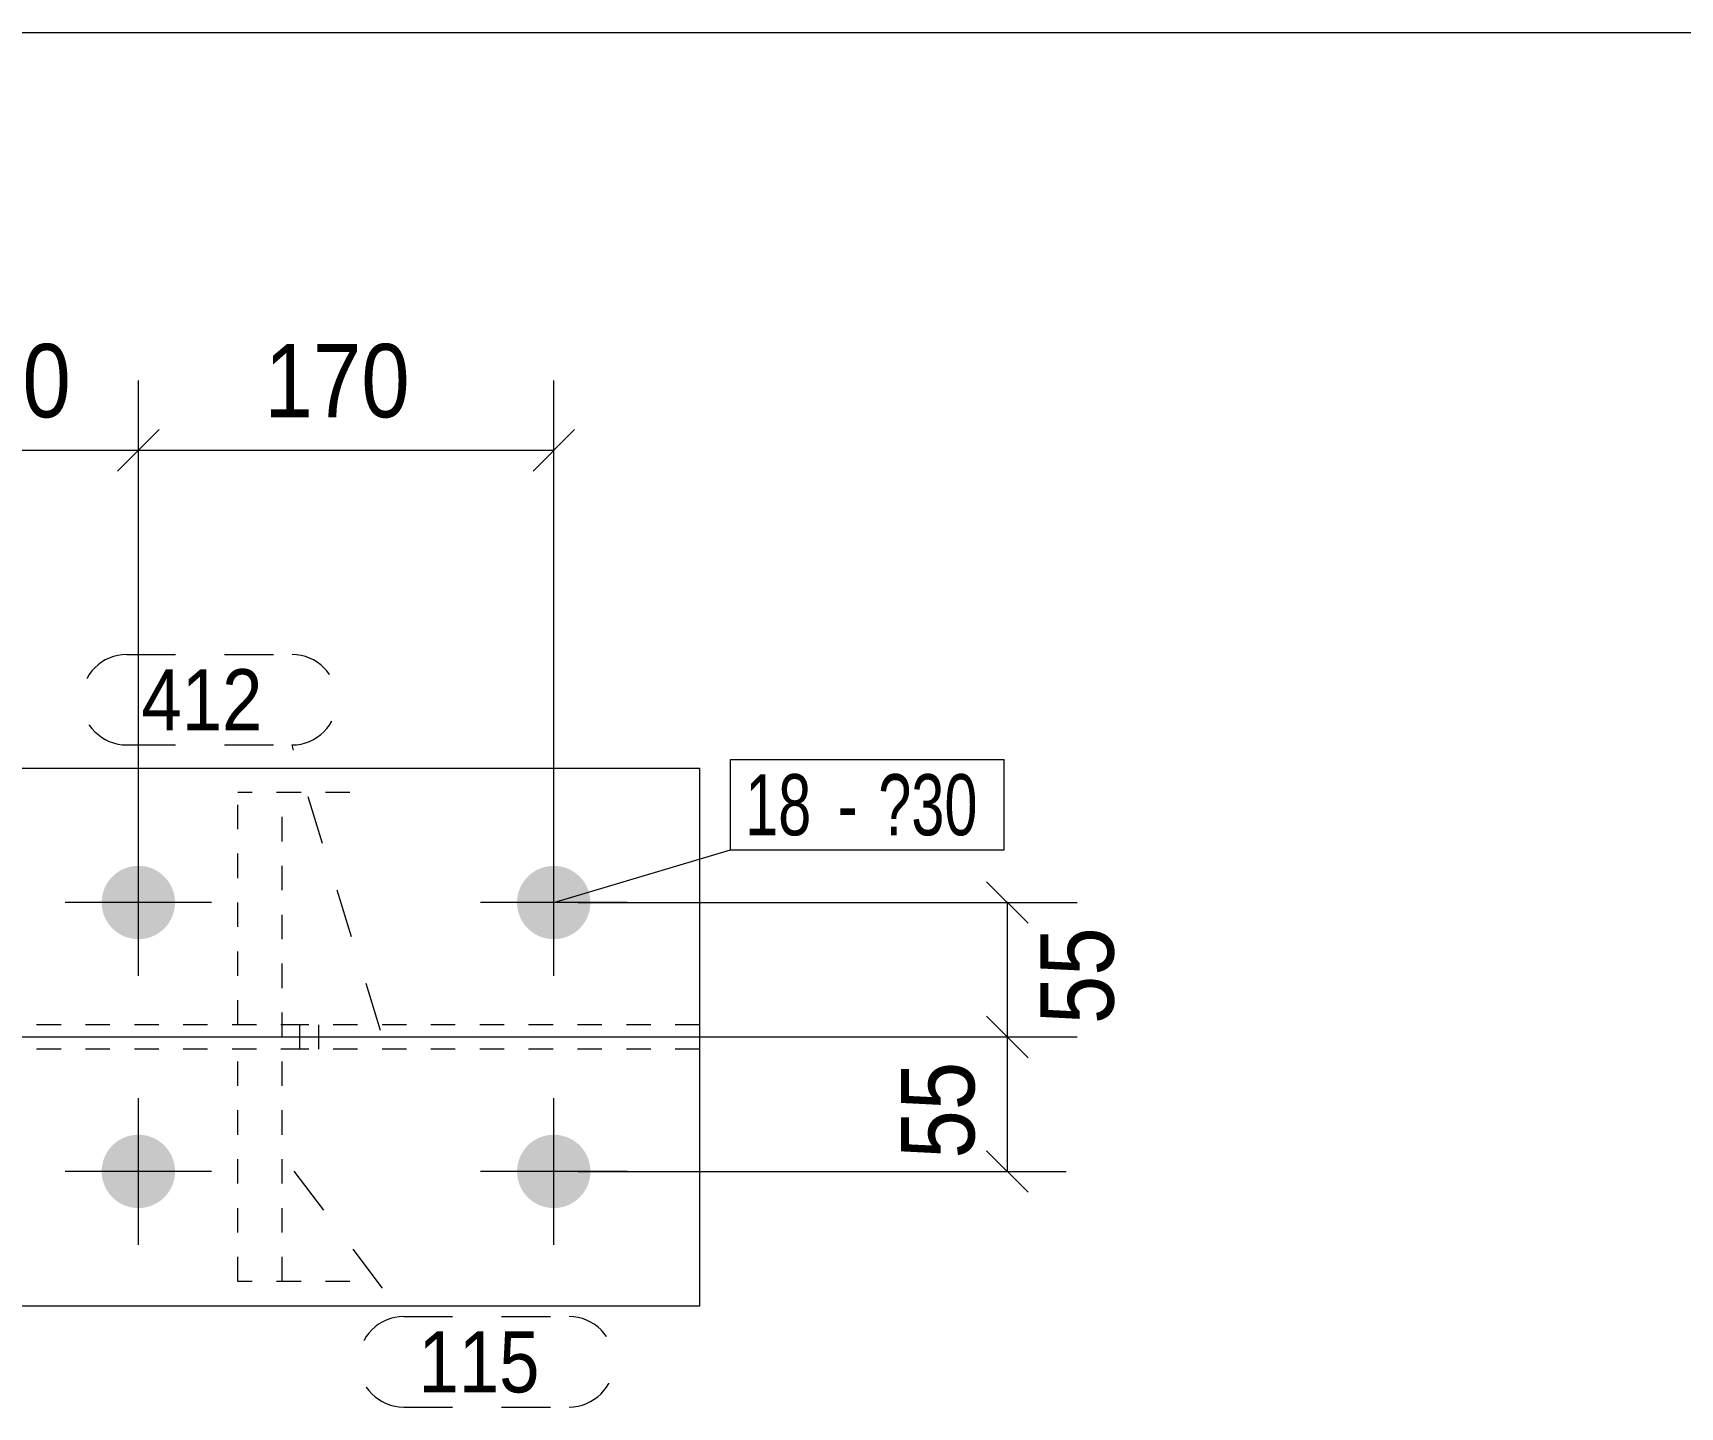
# Model space of a CAD drawing. Header units: millimetres. Extents: x 2 to 579, y 1 to 825.
# Drawn here: x 315.6 to 383, y 768.8 to 825 of the extents above; entities that cross this region are included whole.
import ezdxf

# ---------------------------------------------------------------- set-up
doc = ezdxf.new("R2010")
doc.units = ezdxf.units.MM
for name, pattern in [('XKITLINE00', [0]), ('XKITLINE01', [4, 1, -1, 1, -1]), ('XKITLINE02', [4, 2, -2]), ('XKITLINE03', [6, 3, -1, 1, -1])]:
    doc.linetypes.add(name, pattern=pattern)
for name, color, linetype, lineweight in [('Bolt', 3, 'Continuous', 0), ('BoltMark', 7, 'Continuous', 0), ('Dimensions', 7, 'Continuous', 0), ('DrawingSheet', 5, 'Continuous', 0), ('Part', 2, 'Continuous', 0), ('PartMark', 7, 'Continuous', 0)]:
    doc.layers.add(name, color=color, linetype=linetype, lineweight=lineweight)
doc.styles.add('ARIAL', font='ARIAL.TTF')
doc.styles.add('ARIAL_NARROW', font='ARIALN.TTF')

# ---------------------------------------------------------------- blocks, each defined once
blk = doc.blocks.new('*A79')
at = {"layer": 'Bolt'}
for points in [[(319.881, 787.928), (319.844, 787.929), (319.807, 787.932), (319.771, 787.935), (319.734, 787.939), (319.698, 787.944), (319.661, 787.95), (319.625, 787.957), (319.589, 787.964), (319.553, 787.973), (319.518, 787.982), (319.482, 787.992), (319.447, 788.003), (319.412, 788.015), (319.378, 788.028), (319.344, 788.042), (319.31, 788.056), (319.276, 788.072), (319.243, 788.088), (319.211, 788.105), (319.178, 788.123), (319.147, 788.141), (319.115, 788.16), (319.084, 788.18), (319.054, 788.201), (319.024, 788.223), (318.995, 788.245), (318.966, 788.268), (318.938, 788.292), (318.91, 788.316), (318.883, 788.341), (318.857, 788.367), (318.831, 788.393), (318.806, 788.42), (318.782, 788.448), (318.758, 788.476), (318.735, 788.505), (318.713, 788.534), (318.691, 788.564), (318.67, 788.594), (318.65, 788.625), (318.631, 788.657), (318.613, 788.688), (318.595, 788.721), (318.578, 788.753), (318.562, 788.786), (318.546, 788.82), (318.532, 788.854), (318.518, 788.888), (318.505, 788.922), (318.493, 788.957), (318.482, 788.992), (318.472, 789.028), (318.463, 789.063), (318.454, 789.099), (318.447, 789.135), (318.44, 789.171), (318.434, 789.208), (318.429, 789.244), (318.425, 789.281), (318.422, 789.317), (318.419, 789.354), (318.418, 789.391), (318.418, 789.428), (318.418, 789.464), (318.419, 789.501), (318.422, 789.538), (318.425, 789.575), (318.429, 789.611), (318.434, 789.648), (318.44, 789.684), (318.447, 789.72), (318.454, 789.756), (318.463, 789.792), (318.472, 789.828), (318.482, 789.863), (318.493, 789.898), (318.505, 789.933), (318.518, 789.968), (318.532, 790.002), (318.546, 790.036), (318.562, 790.069), (318.578, 790.102), (318.595, 790.135), (318.613, 790.167), (318.631, 790.199), (318.65, 790.23), (318.67, 790.261), (318.691, 790.291), (318.713, 790.321), (318.735, 790.351), (318.758, 790.379), (318.782, 790.407), (318.806, 790.435), (318.831, 790.462), (318.857, 790.488), (318.883, 790.514), (318.91, 790.539), (318.938, 790.563), (318.966, 790.587), (318.995, 790.61), (319.024, 790.632), (319.054, 790.654), (319.084, 790.675), (319.115, 790.695), (319.147, 790.714), (319.178, 790.733), (319.211, 790.751), (319.243, 790.768), (319.276, 790.784), (319.31, 790.799), (319.344, 790.814), (319.378, 790.827), (319.412, 790.84), (319.447, 790.852), (319.482, 790.863), (319.518, 790.873), (319.553, 790.883), (319.589, 790.891), (319.625, 790.899), (319.661, 790.906), (319.698, 790.911), (319.734, 790.916), (319.771, 790.92), (319.807, 790.924), (319.844, 790.926), (319.881, 790.927), (319.918, 790.928), (319.954, 790.927), (319.991, 790.926), (320.028, 790.924), (320.065, 790.92), (320.101, 790.916), (320.138, 790.911), (320.174, 790.906), (320.21, 790.899), (320.246, 790.891), (320.282, 790.883), (320.318, 790.873), (320.353, 790.863), (320.388, 790.852), (320.423, 790.84), (320.458, 790.827), (320.492, 790.814), (320.526, 790.799), (320.559, 790.784), (320.592, 790.768), (320.625, 790.751), (320.657, 790.733), (320.689, 790.714), (320.72, 790.695), (320.751, 790.675), (320.781, 790.654), (320.811, 790.632), (320.841, 790.61), (320.869, 790.587), (320.897, 790.563), (320.925, 790.539), (320.952, 790.514), (320.978, 790.488), (321.004, 790.462), (321.029, 790.435), (321.053, 790.407), (321.077, 790.379), (321.1, 790.351), (321.122, 790.321), (321.144, 790.291), (321.165, 790.261), (321.185, 790.23), (321.204, 790.199), (321.223, 790.167), (321.241, 790.135), (321.258, 790.102), (321.274, 790.069), (321.289, 790.036), (321.303, 790.002), (321.317, 789.968), (321.33, 789.933), (321.342, 789.898), (321.353, 789.863), (321.363, 789.828), (321.373, 789.792), (321.381, 789.756), (321.389, 789.72), (321.396, 789.684), (321.401, 789.648), (321.406, 789.611), (321.41, 789.575), (321.414, 789.538), (321.416, 789.501), (321.417, 789.464), (321.418, 789.428), (321.417, 789.391), (321.416, 789.354), (321.414, 789.317), (321.41, 789.281), (321.406, 789.244), (321.401, 789.208), (321.396, 789.171), (321.389, 789.135), (321.381, 789.099), (321.373, 789.063), (321.363, 789.028), (321.353, 788.992), (321.342, 788.957), (321.33, 788.922), (321.317, 788.888), (321.303, 788.854), (321.289, 788.82), (321.274, 788.786), (321.258, 788.753), (321.241, 788.721), (321.223, 788.688), (321.204, 788.657), (321.185, 788.625), (321.165, 788.594), (321.144, 788.564), (321.122, 788.534), (321.1, 788.505), (321.077, 788.476), (321.053, 788.448), (321.029, 788.42), (321.004, 788.393), (320.978, 788.367), (320.952, 788.341), (320.925, 788.316), (320.897, 788.292), (320.869, 788.268), (320.841, 788.245), (320.811, 788.223), (320.781, 788.201), (320.751, 788.18), (320.72, 788.16), (320.689, 788.141), (320.657, 788.123), (320.625, 788.105), (320.592, 788.088), (320.559, 788.072), (320.526, 788.056), (320.492, 788.042), (320.458, 788.028), (320.423, 788.015), (320.388, 788.003), (320.353, 787.992), (320.318, 787.982), (320.282, 787.973), (320.246, 787.964), (320.21, 787.957), (320.174, 787.95), (320.138, 787.944), (320.101, 787.939), (320.065, 787.935), (320.028, 787.932), (319.991, 787.929), (319.954, 787.928), (319.918, 787.928)], [(336.881, 787.928), (336.844, 787.929), (336.807, 787.932), (336.771, 787.935), (336.734, 787.939), (336.698, 787.944), (336.661, 787.95), (336.625, 787.957), (336.589, 787.964), (336.553, 787.973), (336.518, 787.982), (336.482, 787.992), (336.447, 788.003), (336.412, 788.015), (336.378, 788.028), (336.344, 788.042), (336.31, 788.056), (336.276, 788.072), (336.243, 788.088), (336.211, 788.105), (336.178, 788.123), (336.147, 788.141), (336.115, 788.16), (336.084, 788.18), (336.054, 788.201), (336.024, 788.223), (335.995, 788.245), (335.966, 788.268), (335.938, 788.292), (335.91, 788.316), (335.883, 788.341), (335.857, 788.367), (335.831, 788.393), (335.806, 788.42), (335.782, 788.448), (335.758, 788.476), (335.735, 788.505), (335.713, 788.534), (335.691, 788.564), (335.67, 788.594), (335.65, 788.625), (335.631, 788.657), (335.613, 788.688), (335.595, 788.721), (335.578, 788.753), (335.562, 788.786), (335.546, 788.82), (335.532, 788.854), (335.518, 788.888), (335.505, 788.922), (335.493, 788.957), (335.482, 788.992), (335.472, 789.028), (335.463, 789.063), (335.454, 789.099), (335.447, 789.135), (335.44, 789.171), (335.434, 789.208), (335.429, 789.244), (335.425, 789.281), (335.422, 789.317), (335.419, 789.354), (335.418, 789.391), (335.418, 789.428), (335.418, 789.464), (335.419, 789.501), (335.422, 789.538), (335.425, 789.575), (335.429, 789.611), (335.434, 789.648), (335.44, 789.684), (335.447, 789.72), (335.454, 789.756), (335.463, 789.792), (335.472, 789.828), (335.482, 789.863), (335.493, 789.898), (335.505, 789.933), (335.518, 789.968), (335.532, 790.002), (335.546, 790.036), (335.562, 790.069), (335.578, 790.102), (335.595, 790.135), (335.613, 790.167), (335.631, 790.199), (335.65, 790.23), (335.67, 790.261), (335.691, 790.291), (335.713, 790.321), (335.735, 790.351), (335.758, 790.379), (335.782, 790.407), (335.806, 790.435), (335.831, 790.462), (335.857, 790.488), (335.883, 790.514), (335.91, 790.539), (335.938, 790.563), (335.966, 790.587), (335.995, 790.61), (336.024, 790.632), (336.054, 790.654), (336.084, 790.675), (336.115, 790.695), (336.147, 790.714), (336.178, 790.733), (336.211, 790.751), (336.243, 790.768), (336.276, 790.784), (336.31, 790.799), (336.344, 790.814), (336.378, 790.827), (336.412, 790.84), (336.447, 790.852), (336.482, 790.863), (336.518, 790.873), (336.553, 790.883), (336.589, 790.891), (336.625, 790.899), (336.661, 790.906), (336.698, 790.911), (336.734, 790.916), (336.771, 790.92), (336.807, 790.924), (336.844, 790.926), (336.881, 790.927), (336.918, 790.928), (336.954, 790.927), (336.991, 790.926), (337.028, 790.924), (337.065, 790.92), (337.101, 790.916), (337.138, 790.911), (337.174, 790.906), (337.21, 790.899), (337.246, 790.891), (337.282, 790.883), (337.318, 790.873), (337.353, 790.863), (337.388, 790.852), (337.423, 790.84), (337.458, 790.827), (337.492, 790.814), (337.526, 790.799), (337.559, 790.784), (337.592, 790.768), (337.625, 790.751), (337.657, 790.733), (337.689, 790.714), (337.72, 790.695), (337.751, 790.675), (337.781, 790.654), (337.811, 790.632), (337.841, 790.61), (337.869, 790.587), (337.897, 790.563), (337.925, 790.539), (337.952, 790.514), (337.978, 790.488), (338.004, 790.462), (338.029, 790.435), (338.053, 790.407), (338.077, 790.379), (338.1, 790.351), (338.122, 790.321), (338.144, 790.291), (338.165, 790.261), (338.185, 790.23), (338.204, 790.199), (338.223, 790.167), (338.241, 790.135), (338.258, 790.102), (338.274, 790.069), (338.289, 790.036), (338.303, 790.002), (338.317, 789.968), (338.33, 789.933), (338.342, 789.898), (338.353, 789.863), (338.363, 789.828), (338.373, 789.792), (338.381, 789.756), (338.389, 789.72), (338.396, 789.684), (338.401, 789.648), (338.406, 789.611), (338.41, 789.575), (338.414, 789.538), (338.416, 789.501), (338.417, 789.464), (338.418, 789.428), (338.417, 789.391), (338.416, 789.354), (338.414, 789.317), (338.41, 789.281), (338.406, 789.244), (338.401, 789.208), (338.396, 789.171), (338.389, 789.135), (338.381, 789.099), (338.373, 789.063), (338.363, 789.028), (338.353, 788.992), (338.342, 788.957), (338.33, 788.922), (338.317, 788.888), (338.303, 788.854), (338.289, 788.82), (338.274, 788.786), (338.258, 788.753), (338.241, 788.721), (338.223, 788.688), (338.204, 788.657), (338.185, 788.625), (338.165, 788.594), (338.144, 788.564), (338.122, 788.534), (338.1, 788.505), (338.077, 788.476), (338.053, 788.448), (338.029, 788.42), (338.004, 788.393), (337.978, 788.367), (337.952, 788.341), (337.925, 788.316), (337.897, 788.292), (337.869, 788.268), (337.841, 788.245), (337.811, 788.223), (337.781, 788.201), (337.751, 788.18), (337.72, 788.16), (337.689, 788.141), (337.657, 788.123), (337.625, 788.105), (337.592, 788.088), (337.559, 788.072), (337.526, 788.056), (337.492, 788.042), (337.458, 788.028), (337.423, 788.015), (337.388, 788.003), (337.353, 787.992), (337.318, 787.982), (337.282, 787.973), (337.246, 787.964), (337.21, 787.957), (337.174, 787.95), (337.138, 787.944), (337.101, 787.939), (337.065, 787.935), (337.028, 787.932), (336.991, 787.929), (336.954, 787.928), (336.918, 787.928)], [(319.881, 776.928), (319.844, 776.929), (319.807, 776.932), (319.771, 776.935), (319.734, 776.939), (319.698, 776.944), (319.661, 776.95), (319.625, 776.957), (319.589, 776.964), (319.553, 776.973), (319.518, 776.982), (319.482, 776.992), (319.447, 777.003), (319.412, 777.015), (319.378, 777.028), (319.344, 777.042), (319.31, 777.056), (319.276, 777.072), (319.243, 777.088), (319.211, 777.105), (319.178, 777.123), (319.147, 777.141), (319.115, 777.16), (319.084, 777.18), (319.054, 777.201), (319.024, 777.223), (318.995, 777.245), (318.966, 777.268), (318.938, 777.292), (318.91, 777.316), (318.883, 777.341), (318.857, 777.367), (318.831, 777.393), (318.806, 777.42), (318.782, 777.448), (318.758, 777.476), (318.735, 777.505), (318.713, 777.534), (318.691, 777.564), (318.67, 777.594), (318.65, 777.625), (318.631, 777.657), (318.613, 777.688), (318.595, 777.721), (318.578, 777.753), (318.562, 777.786), (318.546, 777.82), (318.532, 777.854), (318.518, 777.888), (318.505, 777.922), (318.493, 777.957), (318.482, 777.992), (318.472, 778.028), (318.463, 778.063), (318.454, 778.099), (318.447, 778.135), (318.44, 778.171), (318.434, 778.208), (318.429, 778.244), (318.425, 778.281), (318.422, 778.317), (318.419, 778.354), (318.418, 778.391), (318.418, 778.428), (318.418, 778.464), (318.419, 778.501), (318.422, 778.538), (318.425, 778.575), (318.429, 778.611), (318.434, 778.648), (318.44, 778.684), (318.447, 778.72), (318.454, 778.756), (318.463, 778.792), (318.472, 778.828), (318.482, 778.863), (318.493, 778.898), (318.505, 778.933), (318.518, 778.968), (318.532, 779.002), (318.546, 779.036), (318.562, 779.069), (318.578, 779.102), (318.595, 779.135), (318.613, 779.167), (318.631, 779.199), (318.65, 779.23), (318.67, 779.261), (318.691, 779.291), (318.713, 779.321), (318.735, 779.351), (318.758, 779.379), (318.782, 779.407), (318.806, 779.435), (318.831, 779.462), (318.857, 779.488), (318.883, 779.514), (318.91, 779.539), (318.938, 779.563), (318.966, 779.587), (318.995, 779.61), (319.024, 779.632), (319.054, 779.654), (319.084, 779.675), (319.115, 779.695), (319.147, 779.714), (319.178, 779.733), (319.211, 779.751), (319.243, 779.768), (319.276, 779.784), (319.31, 779.799), (319.344, 779.814), (319.378, 779.827), (319.412, 779.84), (319.447, 779.852), (319.482, 779.863), (319.518, 779.873), (319.553, 779.883), (319.589, 779.891), (319.625, 779.899), (319.661, 779.906), (319.698, 779.911), (319.734, 779.916), (319.771, 779.92), (319.807, 779.924), (319.844, 779.926), (319.881, 779.927), (319.918, 779.928), (319.954, 779.927), (319.991, 779.926), (320.028, 779.924), (320.065, 779.92), (320.101, 779.916), (320.138, 779.911), (320.174, 779.906), (320.21, 779.899), (320.246, 779.891), (320.282, 779.883), (320.318, 779.873), (320.353, 779.863), (320.388, 779.852), (320.423, 779.84), (320.458, 779.827), (320.492, 779.814), (320.526, 779.799), (320.559, 779.784), (320.592, 779.768), (320.625, 779.751), (320.657, 779.733), (320.689, 779.714), (320.72, 779.695), (320.751, 779.675), (320.781, 779.654), (320.811, 779.632), (320.841, 779.61), (320.869, 779.587), (320.897, 779.563), (320.925, 779.539), (320.952, 779.514), (320.978, 779.488), (321.004, 779.462), (321.029, 779.435), (321.053, 779.407), (321.077, 779.379), (321.1, 779.351), (321.122, 779.321), (321.144, 779.291), (321.165, 779.261), (321.185, 779.23), (321.204, 779.199), (321.223, 779.167), (321.241, 779.135), (321.258, 779.102), (321.274, 779.069), (321.289, 779.036), (321.303, 779.002), (321.317, 778.968), (321.33, 778.933), (321.342, 778.898), (321.353, 778.863), (321.363, 778.828), (321.373, 778.792), (321.381, 778.756), (321.389, 778.72), (321.396, 778.684), (321.401, 778.648), (321.406, 778.611), (321.41, 778.575), (321.414, 778.538), (321.416, 778.501), (321.417, 778.464), (321.418, 778.428), (321.417, 778.391), (321.416, 778.354), (321.414, 778.317), (321.41, 778.281), (321.406, 778.244), (321.401, 778.208), (321.396, 778.171), (321.389, 778.135), (321.381, 778.099), (321.373, 778.063), (321.363, 778.028), (321.353, 777.992), (321.342, 777.957), (321.33, 777.922), (321.317, 777.888), (321.303, 777.854), (321.289, 777.82), (321.274, 777.786), (321.258, 777.753), (321.241, 777.721), (321.223, 777.688), (321.204, 777.657), (321.185, 777.625), (321.165, 777.594), (321.144, 777.564), (321.122, 777.534), (321.1, 777.505), (321.077, 777.476), (321.053, 777.448), (321.029, 777.42), (321.004, 777.393), (320.978, 777.367), (320.952, 777.341), (320.925, 777.316), (320.897, 777.292), (320.869, 777.268), (320.841, 777.245), (320.811, 777.223), (320.781, 777.201), (320.751, 777.18), (320.72, 777.16), (320.689, 777.141), (320.657, 777.123), (320.625, 777.105), (320.592, 777.088), (320.559, 777.072), (320.526, 777.056), (320.492, 777.042), (320.458, 777.028), (320.423, 777.015), (320.388, 777.003), (320.353, 776.992), (320.318, 776.982), (320.282, 776.973), (320.246, 776.964), (320.21, 776.957), (320.174, 776.95), (320.138, 776.944), (320.101, 776.939), (320.065, 776.935), (320.028, 776.932), (319.991, 776.929), (319.954, 776.928), (319.918, 776.928)], [(336.881, 776.928), (336.844, 776.929), (336.807, 776.932), (336.771, 776.935), (336.734, 776.939), (336.698, 776.944), (336.661, 776.95), (336.625, 776.957), (336.589, 776.964), (336.553, 776.973), (336.518, 776.982), (336.482, 776.992), (336.447, 777.003), (336.412, 777.015), (336.378, 777.028), (336.344, 777.042), (336.31, 777.056), (336.276, 777.072), (336.243, 777.088), (336.211, 777.105), (336.178, 777.123), (336.147, 777.141), (336.115, 777.16), (336.084, 777.18), (336.054, 777.201), (336.024, 777.223), (335.995, 777.245), (335.966, 777.268), (335.938, 777.292), (335.91, 777.316), (335.883, 777.341), (335.857, 777.367), (335.831, 777.393), (335.806, 777.42), (335.782, 777.448), (335.758, 777.476), (335.735, 777.505), (335.713, 777.534), (335.691, 777.564), (335.67, 777.594), (335.65, 777.625), (335.631, 777.657), (335.613, 777.688), (335.595, 777.721), (335.578, 777.753), (335.562, 777.786), (335.546, 777.82), (335.532, 777.854), (335.518, 777.888), (335.505, 777.922), (335.493, 777.957), (335.482, 777.992), (335.472, 778.028), (335.463, 778.063), (335.454, 778.099), (335.447, 778.135), (335.44, 778.171), (335.434, 778.208), (335.429, 778.244), (335.425, 778.281), (335.422, 778.317), (335.419, 778.354), (335.418, 778.391), (335.418, 778.428), (335.418, 778.464), (335.419, 778.501), (335.422, 778.538), (335.425, 778.575), (335.429, 778.611), (335.434, 778.648), (335.44, 778.684), (335.447, 778.72), (335.454, 778.756), (335.463, 778.792), (335.472, 778.828), (335.482, 778.863), (335.493, 778.898), (335.505, 778.933), (335.518, 778.968), (335.532, 779.002), (335.546, 779.036), (335.562, 779.069), (335.578, 779.102), (335.595, 779.135), (335.613, 779.167), (335.631, 779.199), (335.65, 779.23), (335.67, 779.261), (335.691, 779.291), (335.713, 779.321), (335.735, 779.351), (335.758, 779.379), (335.782, 779.407), (335.806, 779.435), (335.831, 779.462), (335.857, 779.488), (335.883, 779.514), (335.91, 779.539), (335.938, 779.563), (335.966, 779.587), (335.995, 779.61), (336.024, 779.632), (336.054, 779.654), (336.084, 779.675), (336.115, 779.695), (336.147, 779.714), (336.178, 779.733), (336.211, 779.751), (336.243, 779.768), (336.276, 779.784), (336.31, 779.799), (336.344, 779.814), (336.378, 779.827), (336.412, 779.84), (336.447, 779.852), (336.482, 779.863), (336.518, 779.873), (336.553, 779.883), (336.589, 779.891), (336.625, 779.899), (336.661, 779.906), (336.698, 779.911), (336.734, 779.916), (336.771, 779.92), (336.807, 779.924), (336.844, 779.926), (336.881, 779.927), (336.918, 779.928), (336.954, 779.927), (336.991, 779.926), (337.028, 779.924), (337.065, 779.92), (337.101, 779.916), (337.138, 779.911), (337.174, 779.906), (337.21, 779.899), (337.246, 779.891), (337.282, 779.883), (337.318, 779.873), (337.353, 779.863), (337.388, 779.852), (337.423, 779.84), (337.458, 779.827), (337.492, 779.814), (337.526, 779.799), (337.559, 779.784), (337.592, 779.768), (337.625, 779.751), (337.657, 779.733), (337.689, 779.714), (337.72, 779.695), (337.751, 779.675), (337.781, 779.654), (337.811, 779.632), (337.841, 779.61), (337.869, 779.587), (337.897, 779.563), (337.925, 779.539), (337.952, 779.514), (337.978, 779.488), (338.004, 779.462), (338.029, 779.435), (338.053, 779.407), (338.077, 779.379), (338.1, 779.351), (338.122, 779.321), (338.144, 779.291), (338.165, 779.261), (338.185, 779.23), (338.204, 779.199), (338.223, 779.167), (338.241, 779.135), (338.258, 779.102), (338.274, 779.069), (338.289, 779.036), (338.303, 779.002), (338.317, 778.968), (338.33, 778.933), (338.342, 778.898), (338.353, 778.863), (338.363, 778.828), (338.373, 778.792), (338.381, 778.756), (338.389, 778.72), (338.396, 778.684), (338.401, 778.648), (338.406, 778.611), (338.41, 778.575), (338.414, 778.538), (338.416, 778.501), (338.417, 778.464), (338.418, 778.428), (338.417, 778.391), (338.416, 778.354), (338.414, 778.317), (338.41, 778.281), (338.406, 778.244), (338.401, 778.208), (338.396, 778.171), (338.389, 778.135), (338.381, 778.099), (338.373, 778.063), (338.363, 778.028), (338.353, 777.992), (338.342, 777.957), (338.33, 777.922), (338.317, 777.888), (338.303, 777.854), (338.289, 777.82), (338.274, 777.786), (338.258, 777.753), (338.241, 777.721), (338.223, 777.688), (338.204, 777.657), (338.185, 777.625), (338.165, 777.594), (338.144, 777.564), (338.122, 777.534), (338.1, 777.505), (338.077, 777.476), (338.053, 777.448), (338.029, 777.42), (338.004, 777.393), (337.978, 777.367), (337.952, 777.341), (337.925, 777.316), (337.897, 777.292), (337.869, 777.268), (337.841, 777.245), (337.811, 777.223), (337.781, 777.201), (337.751, 777.18), (337.72, 777.16), (337.689, 777.141), (337.657, 777.123), (337.625, 777.105), (337.592, 777.088), (337.559, 777.072), (337.526, 777.056), (337.492, 777.042), (337.458, 777.028), (337.423, 777.015), (337.388, 777.003), (337.353, 776.992), (337.318, 776.982), (337.282, 776.973), (337.246, 776.964), (337.21, 776.957), (337.174, 776.95), (337.138, 776.944), (337.101, 776.939), (337.065, 776.935), (337.028, 776.932), (336.991, 776.929), (336.954, 776.928), (336.918, 776.928)]]:
    blk.add_hatch(color=3, dxfattribs=at).paths.add_polyline_path(points, flags=17)
at = {"layer": 'Bolt', "color": 3, "linetype": 'XKITLINE00', "lineweight": 0}
for p, q in [((319.918, 786.428), (319.918, 792.428)), ((336.918, 786.428), (336.918, 792.428)), ((322.918, 789.428), (316.918, 789.428)), ((339.918, 789.428), (333.918, 789.428)), ((319.918, 775.428), (319.918, 781.428)), ((336.918, 775.428), (336.918, 781.428)), ((322.918, 778.428), (316.918, 778.428)), ((339.918, 778.428), (333.918, 778.428))]:
    blk.add_line(p, q, dxfattribs=at)
blk = doc.blocks.new('*A82')
at = {"layer": 'Part', "color": 2, "linetype": 'XKITLINE00', "lineweight": 0}
for p, q in [((200.987, 794.928), (342.89, 794.928)), ((342.89, 772.928), (342.89, 794.928)), ((200.987, 772.928), (342.89, 772.928))]:
    blk.add_line(p, q, dxfattribs=at)
blk = doc.blocks.new('*A86')
at = {"layer": 'Part', "color": 7, "linetype": 'XKITLINE01', "lineweight": 0}
for p, q in [((328.577, 793.928), (323.985, 793.928)), ((323.985, 784.428), (323.985, 793.928)), ((325.809, 773.928), (325.809, 793.928)), ((326.754, 784.428), (274.825, 784.428)), ((274.825, 783.428), (274.825, 784.428)), ((275.466, 783.428), (275.466, 784.428)), ((326.754, 783.428), (274.825, 783.428)), ((323.985, 773.928), (323.985, 783.428)), ((328.577, 773.928), (323.985, 773.928))]:
    blk.add_line(p, q, dxfattribs=at)
at = {"layer": 'Part', "color": 7, "linetype": 'XKITLINE03', "lineweight": 0}
blk.add_line((292.524, 783.928), (300.088, 783.928), dxfattribs=at)
blk = doc.blocks.new('*A87')
at = {"layer": 'Part', "color": 7, "linetype": 'XKITLINE01', "lineweight": 0}
for p, q in [((342.89, 784.428), (326.528, 784.428)), ((326.528, 783.428), (326.528, 784.428)), ((327.309, 783.428), (327.309, 784.428)), ((342.89, 783.428), (342.89, 784.428)), ((342.89, 783.428), (326.528, 783.428))]:
    blk.add_line(p, q, dxfattribs=at)
blk = doc.blocks.new('*A88')
at = {"layer": 'DrawingSheet', "color": 5, "linetype": 'XKITLINE00', "lineweight": 0}
blk.add_line((579, 825), (5, 825), dxfattribs=at)
blk = doc.blocks.new('*A214')
at = {"layer": 'Dimensions', "color": 7, "linetype": 'XKITLINE00', "lineweight": 0}
for p, q in [((354.635, 784.776), (356.332, 783.079)), ((274.985, 783.928), (357.884, 783.928)), ((355.484, 778.428), (355.484, 783.928)), ((354.635, 779.276), (356.332, 777.579)), ((337.918, 778.428), (357.884, 778.428))]:
    blk.add_line(p, q, dxfattribs=at)
at = {"layer": 'Dimensions', "color": 3}
for p in [(355.484, 783.928), (355.484, 778.428)]:
    blk.add_point(p, dxfattribs=at)
at = {"layer": 'Dimensions', "color": 3, "style": 'ARIAL', "width": 0.85}
blk.add_text('55', height=3, rotation=90.00021, dxfattribs=at).set_placement((354.134, 778.953))
blk = doc.blocks.new('*A215')
at = {"layer": 'Dimensions', "color": 7, "linetype": 'XKITLINE00', "lineweight": 0}
for p, q in [((354.635, 790.276), (356.332, 788.579)), ((337.918, 789.428), (358.334, 789.428)), ((355.484, 783.928), (355.484, 789.428)), ((354.635, 784.776), (356.332, 783.079)), ((274.985, 783.928), (358.334, 783.928))]:
    blk.add_line(p, q, dxfattribs=at)
at = {"layer": 'Dimensions', "color": 3}
for p in [(355.484, 789.428), (355.484, 783.928)]:
    blk.add_point(p, dxfattribs=at)
at = {"layer": 'Dimensions', "color": 3, "style": 'ARIAL', "width": 0.85}
blk.add_text('55', height=3, rotation=90.00021, dxfattribs=at).set_placement((359.834, 784.453))
blk = doc.blocks.new('*A224')
at = {"layer": 'Dimensions', "color": 7, "linetype": 'XKITLINE00', "lineweight": 0}
for p, q in [((310.918, 790.428), (310.918, 810.778)), ((319.918, 790.428), (319.918, 810.778)), ((311.766, 808.776), (310.069, 807.079)), ((320.766, 808.776), (319.069, 807.079)), ((310.918, 807.928), (319.918, 807.928))]:
    blk.add_line(p, q, dxfattribs=at)
at = {"layer": 'Dimensions', "color": 3}
for p in [(310.918, 807.928), (319.918, 807.928)]:
    blk.add_point(p, dxfattribs=at)
at = {"layer": 'Dimensions', "color": 3, "style": 'ARIAL', "width": 0.85}
blk.add_text('90', height=3, dxfattribs=at).set_placement((313.193, 809.278))
blk = doc.blocks.new('*A225')
at = {"layer": 'Dimensions', "color": 7, "linetype": 'XKITLINE00', "lineweight": 0}
for p, q in [((319.918, 790.428), (319.918, 810.778)), ((336.918, 790.428), (336.918, 810.778)), ((320.766, 808.776), (319.069, 807.079)), ((337.766, 808.776), (336.069, 807.079)), ((319.918, 807.928), (336.918, 807.928))]:
    blk.add_line(p, q, dxfattribs=at)
at = {"layer": 'Dimensions', "color": 3}
for p in [(319.918, 807.928), (336.918, 807.928)]:
    blk.add_point(p, dxfattribs=at)
at = {"layer": 'Dimensions', "color": 3, "style": 'ARIAL', "width": 0.85}
blk.add_text('170', height=3, dxfattribs=at).set_placement((325.08, 809.278))
blk = doc.blocks.new('*A226')
at = {"layer": 'BoltMark', "color": 7, "linetype": 'XKITLINE00', "lineweight": 0}
for p, q in [((344.15, 795.278), (355.358, 795.278)), ((344.15, 791.578), (344.15, 795.278)), ((355.358, 791.578), (355.358, 795.278)), ((336.918, 789.428), (344.15, 791.578)), ((344.15, 791.578), (355.358, 791.578))]:
    blk.add_line(p, q, dxfattribs=at)
at = {"layer": 'BoltMark', "color": 3, "style": 'ARIAL_NARROW', "width": 0.85}
for s, p in [('18', (344.75, 792.178)), ('?30', (350.199, 792.178)), ('-', (348.539, 792.178))]:
    blk.add_text(s, height=2.5, dxfattribs=at).set_placement(p)
blk = doc.blocks.new('*A227')
at = {"layer": 'PartMark', "color": 7, "linetype": 'XKITLINE02', "lineweight": 0}
for p, q in [((319.444, 799.572), (326.207, 799.572)), ((319.444, 795.872), (326.207, 795.872)), ((329.83, 784.198), (326.207, 795.872))]:
    blk.add_line(p, q, dxfattribs=at)
for centre, start, end in [((319.444, 797.722), 90, 270), ((326.207, 797.722), 270, 90)]:
    blk.add_arc(centre, 1.85, start, end, dxfattribs=at)
at = {"layer": 'PartMark', "color": 3, "style": 'ARIAL', "width": 0.85}
blk.add_text('412', height=2.5, dxfattribs=at).set_placement((320.044, 796.472))
blk = doc.blocks.new('*A228')
at = {"layer": 'PartMark', "color": 7, "linetype": 'XKITLINE02', "lineweight": 0}
for p, q in [((326.281, 778.432), (330.781, 772.488)), ((330.781, 772.488), (337.544, 772.488)), ((330.781, 768.788), (337.544, 768.788))]:
    blk.add_line(p, q, dxfattribs=at)
for centre, start, end in [((330.781, 770.638), 90, 270), ((337.544, 770.638), 270, 90)]:
    blk.add_arc(centre, 1.85, start, end, dxfattribs=at)
at = {"layer": 'PartMark', "color": 3, "style": 'ARIAL', "width": 0.85}
blk.add_text('115', height=2.5, dxfattribs=at).set_placement((331.381, 769.388))

msp = doc.modelspace()

# ---------------------------------------------------------------- block references
at = {"lineweight": 0}
for name in ['*A88', '*A224', '*A225', '*A227', '*A82', '*A226', '*A86', '*A79', '*A215', '*A214', '*A87', '*A228']:
    msp.add_blockref(name, (0, 0), dxfattribs=at)

doc.saveas('drawing.dxf')
